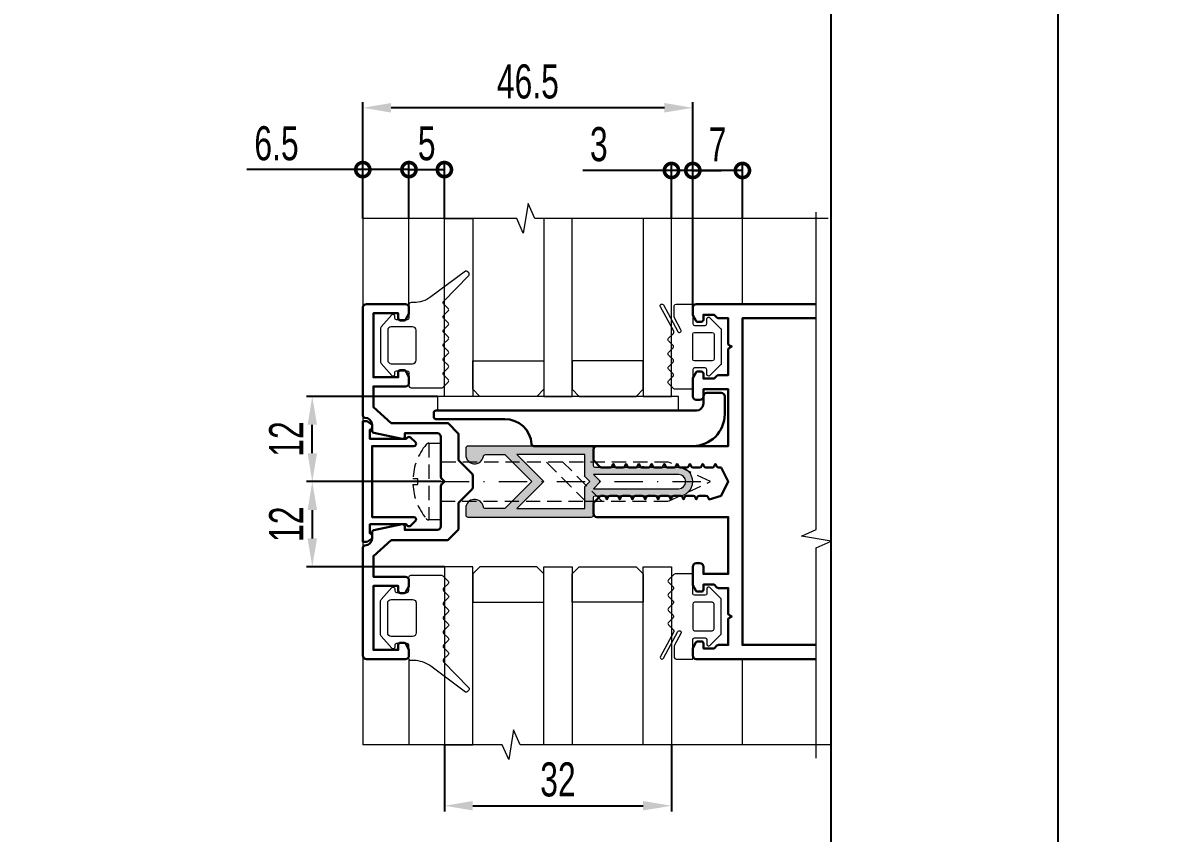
# Model space of a CAD drawing. Extents: x -37 to 8820, y -336 to 478.
# Drawn here: x 7468.8 to 7569.9, y 141.6 to 212.9 of the extents above; entities that cross this region are included whole.
import ezdxf

# ---------------------------------------------------------------- set-up
doc = ezdxf.new("R2010")
doc.units = 0
doc.header["$LTSCALE"] = 5
doc.linetypes.add('DASHDOT', pattern=[1, 0.5, -0.25, 0, -0.25])
doc.linetypes.add('HIDDEN', pattern=[0.375, 0.25, -0.125])
doc.layers.get('0').update_dxf_attribs({"linetype": 'CONTINUOUS', "lineweight": 30})
doc.layers.get('DEFPOINTS').update_dxf_attribs({"linetype": 'CONTINUOUS'})
for name, color, linetype, lineweight in [('1', 6, 'DASHDOT', 13), ('2', 3, 'HIDDEN', 13), ('3', 1, 'CONTINUOUS', 20), ('Dimentions', 5, 'CONTINUOUS', 15), ('Glass', 5, 'CONTINUOUS', 20), ('Зигзаг', 1, 'CONTINUOUS', 15), ('Конструкции', 252, 'CONTINUOUS', 20), ('Подкладки', 1, 'CONTINUOUS', 20), ('Уплотнители', 1, 'CONTINUOUS', 20), ('Штриховка', 1, 'CONTINUOUS', 5)]:
    doc.layers.add(name, color=color, linetype=linetype, lineweight=lineweight)
doc.layers.add('Скрытые', color=14, linetype='CONTINUOUS', plot=False)
doc.styles.add('3', font='RUSS.SHX', dxfattribs={"width": 0.7, "height": 3})
doc.styles.add('4', font='RUSS.shx', dxfattribs={"width": 0.7, "height": 3.5})
doc.dimstyles.new('MX1_6', dxfattribs={"dimtxt": 3, "dimasz": 2.5, "dimexe": 0.5, "dimexo": 0, "dimgap": 0.8, "dimtad": 1, "dimlfac": 1.6, "dimdsep": 46, "dimtxsty": '3', "dimcen": 0, "dimclrd": 256, "dimclre": 256, "dimclrt": 256, "dimaunit": 1, "dimadec": 0, "dimazin": 0, "dimtfac": 1, "dimtmove": 0, "dimatfit": 1, "dimfxl": 1, "dimtvp": 1, "dimtolj": 1, "dimtzin": 0, "dimarcsym": 0})

# ---------------------------------------------------------------- blocks, each defined once
blk = doc.blocks.new('_DotSmall')
at = {"color": 0, "linetype": 'ByBlock', "const_width": 0.5}
blk.add_lwpolyline([(-0.0625, 0, 1), (0.0625, 0, 1)], format="xyb", close=True, dxfattribs=at)
blk = doc.blocks.new('*D250')
at = {"layer": 'DEFPOINTS', "color": 0, "linetype": 'Continuous', "transparency": 16777216}
for p in [(7527.82, 199.89), (7525.94, 195.67), (7527.82, 187.82)]:
    blk.add_point(p, dxfattribs=at)
at = {"layer": 'Dimentions', "linetype": 'Continuous', "lineweight": -2, "transparency": 16777216}
for p, q in [((7525.94, 195.67), (7525.94, 200.39)), ((7527.82, 187.82), (7527.82, 200.39)), ((7525.94, 199.89), (7518.14, 199.89)), ((7527.82, 199.89), (7525.94, 199.89)), ((7527.82, 199.89), (7530.32, 199.89))]:
    blk.add_line(p, q, dxfattribs=at)
at = {"layer": 'Dimentions', "linetype": 'Continuous', "lineweight": -2, "transparency": 16777216, "xscale": 2.5, "yscale": 2.5, "zscale": 2.5}
blk.add_blockref('_DotSmall', (7525.94, 199.89), dxfattribs=at)
at = {"layer": 'Dimentions', "linetype": 'Continuous', "lineweight": -2, "transparency": 16777216, "xscale": 2.5, "yscale": 2.5, "zscale": 2.5, "rotation": 180}
blk.add_blockref('_DotSmall', (7527.82, 199.89), dxfattribs=at)
at = {"layer": 'Dimentions', "linetype": 'Continuous', "transparency": 16777216, "insert": (7519.54, 202.19), "char_height": 3, "attachment_point": 5, "style": '3'}
blk.add_mtext('\\A1;3', dxfattribs=at)
blk = doc.blocks.new('*D251')
at = {"layer": 'DEFPOINTS', "color": 0, "linetype": 'Continuous', "transparency": 16777216}
for p in [(7498.75, 205.41), (7498.75, 195.67), (7527.82, 195.67)]:
    blk.add_point(p, dxfattribs=at)
at = {"layer": 'Dimentions', "linetype": 'Continuous', "lineweight": -2, "transparency": 16777216}
for p, q in [((7498.75, 195.67), (7498.75, 205.91)), ((7525.32, 205.41), (7501.25, 205.41)), ((7527.82, 195.67), (7527.82, 205.91))]:
    blk.add_line(p, q, dxfattribs=at)
at = {"layer": 'Dimentions', "linetype": 'Continuous', "transparency": 16777216}
for points in [[(7501.25, 205.83), (7501.25, 204.99), (7498.75, 205.41)], [(7525.32, 205.83), (7525.32, 204.99), (7527.82, 205.41)]]:
    blk.add_solid(points, dxfattribs=at)
at = {"layer": 'Dimentions', "linetype": 'Continuous', "transparency": 16777216, "insert": (7513.29, 207.71), "char_height": 3, "attachment_point": 5, "style": '3'}
blk.add_mtext('\\A1;46.5', dxfattribs=at)
blk = doc.blocks.new('*D252')
at = {"layer": 'DEFPOINTS', "color": 0, "linetype": 'Continuous', "transparency": 16777216}
for p in [(7505.94, 149.36), (7525.94, 149.36), (7525.94, 143.98)]:
    blk.add_point(p, dxfattribs=at)
at = {"layer": 'Dimentions', "linetype": 'Continuous', "lineweight": -2, "transparency": 16777216}
for p, q in [((7505.94, 149.36), (7505.94, 143.48)), ((7525.94, 149.36), (7525.94, 143.48)), ((7508.44, 143.98), (7523.44, 143.98))]:
    blk.add_line(p, q, dxfattribs=at)
at = {"layer": 'Dimentions', "linetype": 'Continuous', "transparency": 16777216}
for points in [[(7508.44, 144.4), (7508.44, 143.57), (7505.94, 143.98)], [(7523.44, 144.4), (7523.44, 143.57), (7525.94, 143.98)]]:
    blk.add_solid(points, dxfattribs=at)
at = {"layer": 'Dimentions', "linetype": 'Continuous', "transparency": 16777216, "insert": (7515.94, 146.28), "char_height": 3, "attachment_point": 5, "style": '3'}
blk.add_mtext('\\A1;32', dxfattribs=at)
blk = doc.blocks.new('*D253')
at = {"layer": 'DEFPOINTS', "color": 0, "linetype": 'Continuous', "transparency": 16777216}
for p in [(7505.94, 199.97), (7502.82, 195.67), (7505.94, 195.67)]:
    blk.add_point(p, dxfattribs=at)
at = {"layer": 'Dimentions', "linetype": 'Continuous', "lineweight": -2, "transparency": 16777216}
for p, q in [((7502.82, 195.67), (7502.82, 200.47)), ((7505.94, 195.67), (7505.94, 200.47)), ((7502.82, 199.97), (7505.94, 199.97))]:
    blk.add_line(p, q, dxfattribs=at)
at = {"layer": 'Dimentions', "linetype": 'Continuous', "lineweight": -2, "transparency": 16777216, "xscale": 2.5, "yscale": 2.5, "zscale": 2.5, "rotation": 180}
blk.add_blockref('_DotSmall', (7502.82, 199.97), dxfattribs=at)
at = {"layer": 'Dimentions', "linetype": 'Continuous', "lineweight": -2, "transparency": 16777216, "xscale": 2.5, "yscale": 2.5, "zscale": 2.5}
blk.add_blockref('_DotSmall', (7505.94, 199.97), dxfattribs=at)
at = {"layer": 'Dimentions', "linetype": 'Continuous', "transparency": 16777216, "insert": (7504.38, 202.27), "char_height": 3, "attachment_point": 5, "style": '3'}
blk.add_mtext('\\A1;5', dxfattribs=at)
blk = doc.blocks.new('*D254')
at = {"layer": 'DEFPOINTS', "color": 0, "linetype": 'Continuous', "transparency": 16777216}
for p in [(7527.82, 199.89), (7527.82, 195.67), (7532.19, 195.67)]:
    blk.add_point(p, dxfattribs=at)
at = {"layer": 'Dimentions', "linetype": 'Continuous', "lineweight": -2, "transparency": 16777216}
for p, q in [((7527.82, 195.67), (7527.82, 200.39)), ((7532.19, 195.67), (7532.19, 200.39)), ((7532.19, 199.89), (7527.82, 199.89))]:
    blk.add_line(p, q, dxfattribs=at)
at = {"layer": 'Dimentions', "linetype": 'Continuous', "lineweight": -2, "transparency": 16777216, "xscale": 2.5, "yscale": 2.5, "zscale": 2.5, "rotation": 180}
blk.add_blockref('_DotSmall', (7527.82, 199.89), dxfattribs=at)
at = {"layer": 'Dimentions', "linetype": 'Continuous', "lineweight": -2, "transparency": 16777216, "xscale": 2.5, "yscale": 2.5, "zscale": 2.5}
blk.add_blockref('_DotSmall', (7532.19, 199.89), dxfattribs=at)
at = {"layer": 'Dimentions', "linetype": 'Continuous', "transparency": 16777216, "insert": (7530, 202.19), "char_height": 3, "attachment_point": 5, "style": '3'}
blk.add_mtext('\\A1;7', dxfattribs=at)
blk = doc.blocks.new('KP45571')
at = {"lineweight": -2, "flags": 128}
blk.add_lwpolyline([(6.21, -5.01, -0.414214), (6.21, -5.44), (5.54, -6.11, -0.668179), (5, -5.88), (5, 0), (-5, 0), (-5, -5.88, -0.668179), (-5.54, -6.11), (-6.21, -5.44, -0.414214), (-6.21, -5.01), (-6, -4.8), (-6, 0.3), (-7.3, 0.3), (-7.3, 0.3, -0.414214), (-7.6, 0), (-8, 0), (-8.5, 0.7), (-8.5, 1.3), (8.5, 1.3), (8.5, 0.7), (8, 0), (7.6, 0, -0.414214), (7.3, 0.3), (6, 0.3), (6, -4.8)], format="xyb", close=True, dxfattribs=at)
at = {"layer": '3', "style": '4', "width": 0.7, "flags": 3}
blk.add_attdef('КП45571', (0, 1.3), '', height=3.5, dxfattribs=at)
blk = doc.blocks.new('*D256')
at = {"layer": 'DEFPOINTS', "color": 0, "linetype": 'Continuous', "transparency": 16777216}
for p in [(7498.75, 199.97), (7498.75, 196.1), (7502.82, 196.21)]:
    blk.add_point(p, dxfattribs=at)
at = {"layer": 'Dimentions', "linetype": 'Continuous', "lineweight": -2, "transparency": 16777216}
for p, q in [((7498.75, 196.1), (7498.75, 200.47)), ((7502.82, 196.21), (7502.82, 200.47)), ((7498.75, 199.97), (7488.55, 199.97)), ((7502.82, 199.97), (7498.75, 199.97)), ((7502.82, 199.97), (7505.32, 199.97))]:
    blk.add_line(p, q, dxfattribs=at)
at = {"layer": 'Dimentions', "linetype": 'Continuous', "lineweight": -2, "transparency": 16777216, "xscale": 2.5, "yscale": 2.5, "zscale": 2.5}
blk.add_blockref('_DotSmall', (7498.75, 199.97), dxfattribs=at)
at = {"layer": 'Dimentions', "linetype": 'Continuous', "lineweight": -2, "transparency": 16777216, "xscale": 2.5, "yscale": 2.5, "zscale": 2.5, "rotation": 180}
blk.add_blockref('_DotSmall', (7502.82, 199.97), dxfattribs=at)
at = {"layer": 'Dimentions', "linetype": 'Continuous', "transparency": 16777216, "insert": (7491.15, 202.27), "char_height": 3, "attachment_point": 5, "style": '3'}
blk.add_mtext('\\A1;6.5', dxfattribs=at)
blk = doc.blocks.new('*D257')
at = {"layer": 'DEFPOINTS', "color": 0, "transparency": 16777216}
for p in [(7494.3, 180.01), (7505.32, 180.01), (7505.63, 172.51)]:
    blk.add_point(p, dxfattribs=at)
at = {"layer": 'Dimentions', "lineweight": -2, "transparency": 16777216}
for p, q in [((7505.32, 180.01), (7493.8, 180.01)), ((7494.3, 175.01), (7494.3, 177.51)), ((7505.63, 172.51), (7493.8, 172.51))]:
    blk.add_line(p, q, dxfattribs=at)
at = {"layer": 'Dimentions', "transparency": 16777216}
for points in [[(7493.89, 177.51), (7494.72, 177.51), (7494.3, 180.01)], [(7493.89, 175.01), (7494.72, 175.01), (7494.3, 172.51)]]:
    blk.add_solid(points, dxfattribs=at)
at = {"layer": 'Dimentions', "transparency": 16777216, "insert": (7492, 176.26), "char_height": 3, "attachment_point": 5, "rotation": 90, "style": '3'}
blk.add_mtext('\\A1;12', dxfattribs=at)
blk = doc.blocks.new('*D258')
at = {"layer": 'DEFPOINTS', "color": 0, "transparency": 16777216}
for p in [(7505.63, 172.51), (7494.3, 165.01), (7505.94, 165.01)]:
    blk.add_point(p, dxfattribs=at)
at = {"layer": 'Dimentions', "lineweight": -2, "transparency": 16777216}
for p, q in [((7505.63, 172.51), (7493.8, 172.51)), ((7494.3, 170.01), (7494.3, 167.51)), ((7505.94, 165.01), (7493.8, 165.01))]:
    blk.add_line(p, q, dxfattribs=at)
at = {"layer": 'Dimentions', "transparency": 16777216}
for points in [[(7493.89, 170.01), (7494.72, 170.01), (7494.3, 172.51)], [(7493.89, 167.51), (7494.72, 167.51), (7494.3, 165.01)]]:
    blk.add_solid(points, dxfattribs=at)
at = {"layer": 'Dimentions', "transparency": 16777216, "insert": (7492, 168.76), "char_height": 3, "attachment_point": 5, "rotation": 90, "style": '3'}
blk.add_mtext('\\A1;12', dxfattribs=at)

msp = doc.modelspace()

# ---------------------------------------------------------------- hatches: boundary and pattern name
at = {"layer": 'Штриховка'}
h = msp.add_hatch(color=256, dxfattribs=at)
h.dxf.hatch_style = 1
edge = h.paths.add_edge_path(flags=16)
edge.add_line((7519.692, 172.5119), (7519.067, 171.8869))
edge.add_line((7519.067, 171.8869), (7526.567, 171.8869))
edge.add_arc((7526.567, 172.5119), 0.625, 270, 450)
edge.add_line((7526.567, 173.1369), (7519.067, 173.1369))
edge.add_line((7519.067, 173.1369), (7519.692, 172.5119))
h.paths.add_polyline_path([(7518.317, 172.0726), (7518.7563, 172.5119), (7518.317, 172.9512), (7518.317, 174.8869), (7512.3151, 174.8869), (7514.6901, 172.5119), (7512.3151, 170.1369), (7518.317, 170.1369)], flags=16)
edge = h.paths.add_edge_path()
edge.add_line((7519.067, 169.5744), (7519.067, 171.1056))
edge.add_arc((7519.2232, 171.1056), 0.1562, 90, 180, ccw=False)
edge.add_line((7519.2232, 171.2619), (7523.317, 171.2619))
edge.add_arc((7523.442, 171.3556), 0.1562, 216.869898, 323.130102)
edge.add_line((7523.567, 171.2619), (7526.567, 171.2619))
edge.add_arc((7526.567, 172.5119), 1.25, 270, 450)
edge.add_line((7526.567, 173.7619), (7523.567, 173.7619))
edge.add_arc((7523.442, 173.6681), 0.1562, 36.869898, 143.130102)
edge.add_line((7523.317, 173.7619), (7519.2232, 173.7619))
edge.add_arc((7519.2232, 173.9181), 0.1562, 180, 270, ccw=False)
edge.add_line((7519.067, 173.9181), (7519.067, 175.4494))
edge.add_arc((7518.8795, 175.4494), 0.1875, 0, 90)
edge.add_line((7518.8795, 175.6369), (7508.0045, 175.6369))
edge.add_arc((7508.0045, 175.4494), 0.1875, 90, 180)
edge.add_line((7507.817, 175.4494), (7507.817, 174.8556))
edge.add_arc((7508.5982, 174.8556), 0.7812, 180, 350.718201)
edge.add_arc((7509.5543, 174.6994), 0.1875, 90, 170.718201, ccw=False)
edge.add_line((7509.5543, 174.8869), (7511.2545, 174.8869))
edge.add_line((7511.2545, 174.8869), (7513.6295, 172.5119))
edge.add_line((7513.6295, 172.5119), (7511.2545, 170.1369))
edge.add_line((7511.2545, 170.1369), (7509.5543, 170.1369))
edge.add_arc((7509.5543, 170.3244), 0.1875, 189.281799, 270, ccw=False)
edge.add_arc((7508.5982, 170.1681), 0.7812, 9.281799, 180)
edge.add_line((7507.817, 170.1681), (7507.817, 169.5744))
edge.add_arc((7508.0045, 169.5744), 0.1875, 180, 270)
edge.add_line((7508.0045, 169.3869), (7518.8795, 169.3869))
edge.add_arc((7518.8795, 169.5744), 0.1875, 270, 360)

# ---------------------------------------------------------------- linework, layer by layer
for points in [[(7501.8795, 162.8869, 0.41421356), (7502.067, 162.6994), (7502.3886, 162.6994, 0.28407904), (7502.5563, 162.803), (7502.7972, 163.2848, 0.11643382), (7502.817, 163.3687), (7502.817, 163.8244, 0.41421356), (7502.5045, 164.1369), (7499.692, 164.1369), (7499.692, 165.9494), (7501.2545, 167.3556), (7506.1768, 167.3556, 0.19891237), (7506.3094, 167.4106), (7507.1371, 168.2382, 0.19891237), (7507.192, 168.3708), (7507.192, 170.6369), (7508.3871, 171.832, 0.19891237), (7508.442, 171.9646), (7508.442, 173.0592, 0.19891237), (7508.3871, 173.1918), (7507.192, 174.3869), (7507.192, 176.653, 0.19891237), (7507.1371, 176.7856), (7506.3094, 177.6132, 0.19891237), (7506.1768, 177.6681), (7501.2545, 177.6681), (7499.692, 179.0744), (7499.692, 180.8869), (7502.5045, 180.8869, 0.41421356), (7502.817, 181.1994), (7502.817, 181.6551, 0.11643382), (7502.7972, 181.739), (7502.5563, 182.2207, 0.28407904), (7502.3886, 182.3244), (7502.067, 182.3244, 0.41421356), (7501.8795, 182.1369), (7501.8795, 181.6994), (7499.692, 181.6994), (7499.692, 187.3244), (7501.8795, 187.3244), (7501.8795, 186.8869, 0.41421356), (7502.067, 186.6994), (7502.3886, 186.6994, 0.28407904), (7502.5563, 186.803), (7502.7972, 187.2848, 0.11643382), (7502.817, 187.3687), (7502.817, 187.8244, 0.41421356), (7502.5045, 188.1369), (7499.067, 188.1369, 0.41421356), (7498.7545, 187.8244), (7498.7545, 178.3244, 0.41421356), (7498.942, 178.1369, -0.41421356), (7499.567, 177.5119), (7499.567, 176.9808, 0.35411857), (7499.7155, 176.7974), (7502.2155, 176.266, 0.47697553), (7502.442, 176.4494), (7502.442, 176.7619), (7505.317, 176.7619, -0.41421356), (7505.6295, 176.4494), (7505.6295, 172.9021, 0.19891237), (7505.6844, 172.7695), (7505.942, 172.5119), (7505.6844, 172.2543, 0.19891237), (7505.6295, 172.1217), (7505.6295, 168.5744, -0.41421356), (7505.317, 168.2619), (7502.442, 168.2619), (7502.442, 168.5744, 0.47697553), (7502.2155, 168.7578), (7499.7155, 168.2264, 0.35411857), (7499.567, 168.043), (7499.567, 167.5119, -0.41421356), (7498.942, 166.8869, 0.41421356), (7498.7545, 166.6994), (7498.7545, 157.1994, 0.41421356), (7499.067, 156.8869), (7502.5045, 156.8869, 0.41421356), (7502.817, 157.1994), (7502.817, 157.6551, 0.11643382), (7502.7972, 157.739), (7502.5563, 158.2207, 0.28407904), (7502.3886, 158.3244), (7502.067, 158.3244, 0.41421356), (7501.8795, 158.1369), (7501.8795, 157.6994), (7499.692, 157.6994), (7499.692, 163.3244), (7501.8795, 163.3244)], [(7511.2545, 178.0119), (7505.192, 178.0119, -0.41421356), (7505.0045, 178.1994), (7505.0045, 178.5744, -0.41421356), (7505.192, 178.7619), (7528.1295, 178.7619, 0.41421356), (7528.7545, 179.3869), (7528.7545, 180.0119, -0.41421356), (7529.067, 180.3244), (7530.317, 180.3244, -0.41421356), (7530.6295, 180.0119), (7530.6295, 178.4494, -0.41421356), (7527.817, 175.6369), (7513.8101, 175.6369, -0.39292227), (7513.6231, 175.8107, 0.39292227)]]:
    msp.add_lwpolyline(points, format="xyb", close=True)
msp.add_lwpolyline([(7538.6821, 156.8869), (7528.1295, 156.8869, -0.41421356), (7527.817, 157.1994), (7527.817, 157.7801, -0.11643382), (7527.8368, 157.864), (7528.0777, 158.3457, -0.28407904), (7528.2454, 158.4494), (7528.567, 158.4494, -0.41421356), (7528.7545, 158.2619), (7528.7545, 157.8244), (7529.692, 157.8244), (7529.9496, 158.082, -0.19891237), (7530.0821, 158.1369), (7530.942, 158.1369), (7530.942, 160.3648, -0.28407904), (7531.0456, 160.5325), (7531.2545, 160.6369), (7531.0456, 160.7413, -0.28407904), (7530.942, 160.909), (7530.942, 163.1369), (7530.0821, 163.1369, -0.19891237), (7529.9496, 163.1918), (7529.692, 163.4494), (7528.7545, 163.4494), (7528.7545, 163.0119, -0.41421356), (7528.567, 162.8244), (7528.2454, 162.8244, -0.28407904), (7528.0777, 162.928), (7527.8368, 163.4098, -0.11643382), (7527.817, 163.4937), (7527.817, 165.0119, -0.41421356), (7528.1295, 165.3244), (7528.442, 165.3244, -0.41421356), (7528.7545, 165.0119), (7528.7545, 164.3869), (7530.942, 164.3869), (7530.942, 169.3869), (7519.3795, 169.3869, -0.41421356), (7519.067, 169.6994), (7519.067, 170.5592, -0.19891237), (7519.1219, 170.6918), (7519.6371, 171.207, -0.19891237), (7519.7696, 171.2619), (7519.9823, 171.2619, -0.28407904), (7520.15, 171.1582), (7520.2545, 170.9494), (7520.3589, 171.1582, -0.28407904), (7520.5266, 171.2619), (7521.1073, 171.2619, -0.28407904), (7521.275, 171.1582), (7521.3795, 170.9494), (7521.4839, 171.1582, -0.28407904), (7521.6516, 171.2619), (7522.2323, 171.2619, -0.28407904), (7522.4, 171.1582), (7522.5045, 170.9494), (7522.6089, 171.1582, -0.28407904), (7522.7766, 171.2619), (7523.3573, 171.2619, -0.28407904), (7523.525, 171.1582), (7523.6295, 170.9494), (7523.7339, 171.1582, -0.28407904), (7523.9016, 171.2619), (7524.4823, 171.2619, -0.28407904), (7524.65, 171.1582), (7524.7545, 170.9494), (7524.8589, 171.1582, -0.28407904), (7525.0266, 171.2619), (7525.6073, 171.2619, -0.28407904), (7525.775, 171.1582), (7525.8795, 170.9494), (7525.9839, 171.1582, -0.28407904), (7526.1516, 171.2619), (7526.7323, 171.2619, -0.28407904), (7526.9, 171.1582), (7527.0045, 170.9494), (7527.1089, 171.1582, -0.28407904), (7527.2766, 171.2619), (7527.8573, 171.2619, -0.28407904), (7528.025, 171.1582), (7528.1295, 170.9494), (7528.2339, 171.1582, -0.28407904), (7528.4016, 171.2619), (7528.9823, 171.2619, -0.28407904), (7529.15, 171.1582), (7529.2545, 170.9494), (7530.317, 171.2619), (7530.942, 172.5119), (7530.317, 173.7619), (7530.0891, 173.7619, -0.28407904), (7529.9214, 173.8655), (7529.817, 174.0744), (7529.7125, 173.8655, -0.28407904), (7529.5448, 173.7619), (7528.9641, 173.7619, -0.28407904), (7528.7964, 173.8655), (7528.692, 174.0744), (7528.5875, 173.8655, -0.28407904), (7528.4198, 173.7619), (7527.8391, 173.7619, -0.28407904), (7527.6714, 173.8655), (7527.567, 174.0744), (7527.4625, 173.8655, -0.28407904), (7527.2948, 173.7619), (7526.7141, 173.7619, -0.28407904), (7526.5464, 173.8655), (7526.442, 174.0744), (7526.3375, 173.8655, -0.28407904), (7526.1698, 173.7619), (7525.5891, 173.7619, -0.28407904), (7525.4214, 173.8655), (7525.317, 174.0744), (7525.2125, 173.8655, -0.28407904), (7525.0448, 173.7619), (7524.4641, 173.7619, -0.28407904), (7524.2964, 173.8655), (7524.192, 174.0744), (7524.0875, 173.8655, -0.28407904), (7523.9198, 173.7619), (7523.3391, 173.7619, -0.28407904), (7523.1714, 173.8655), (7523.067, 174.0744), (7522.9625, 173.8655, -0.28407904), (7522.7948, 173.7619), (7522.2141, 173.7619, -0.28407904), (7522.0464, 173.8655), (7521.942, 174.0744), (7521.8375, 173.8655, -0.28407904), (7521.6698, 173.7619), (7521.0891, 173.7619, -0.28407904), (7520.9214, 173.8655), (7520.817, 174.0744), (7520.7125, 173.8655, -0.28407904), (7520.5448, 173.7619), (7519.7696, 173.7619, -0.19891237), (7519.6371, 173.8168), (7519.1219, 174.332, -0.19891237), (7519.067, 174.4646), (7519.067, 175.3244, -0.41421356), (7519.3795, 175.6369), (7530.942, 175.6369), (7530.942, 180.6369), (7528.7545, 180.6369), (7528.7545, 180.0119, -0.41421356), (7528.442, 179.6994), (7528.1295, 179.6994, -0.41421356), (7527.817, 180.0119), (7527.817, 181.5301, -0.11643382), (7527.8368, 181.614), (7528.0777, 182.0957, -0.28407904), (7528.2454, 182.1994), (7528.567, 182.1994, -0.41421356), (7528.7545, 182.0119), (7528.7545, 181.5744), (7529.692, 181.5744), (7529.9496, 181.832, -0.19891237), (7530.0821, 181.8869), (7530.942, 181.8869), (7530.942, 184.1148, -0.28407904), (7531.0456, 184.2825), (7531.2545, 184.3869), (7531.0456, 184.4913, -0.28407904), (7530.942, 184.659), (7530.942, 186.8869), (7530.0821, 186.8869, -0.19891237), (7529.9496, 186.9418), (7529.692, 187.1994), (7528.7545, 187.1994), (7528.7545, 186.7619, -0.41421356), (7528.567, 186.5744), (7528.2454, 186.5744, -0.28407904), (7528.0777, 186.678), (7527.8368, 187.1598, -0.11643382), (7527.817, 187.2437), (7527.817, 187.8244, -0.41421356), (7528.1295, 188.1369), (7538.6821, 188.1369)], format="xyb")
msp.add_lwpolyline([(7538.6821, 158.1369), (7532.192, 158.1369), (7532.192, 186.8869), (7538.6821, 186.8869)])
at = {"layer": '1'}
msp.add_line((7505.6295, 172.5119), (7529.3795, 172.5119), dxfattribs=at)
at = {"layer": '2'}
msp.add_line((7504.5734, 175.8869), (7504.5734, 169.1369), dxfattribs=at)
msp.add_lwpolyline([(7503.1666, 172.7575, -0.16184886), (7504.3324, 175.7733, -0.22388754), (7504.5734, 175.8869), (7505.6295, 175.8869), (7505.6295, 169.1369), (7504.5734, 169.1369, -0.22388754), (7504.3324, 169.2505, -0.16184886), (7503.1666, 172.2663), (7503.6043, 172.2663), (7503.6043, 172.7575)], format="xyb", close=True, dxfattribs=at)
for points in [[(7505.6295, 170.7931), (7525.6936, 170.7931), (7529.3795, 172.5119), (7525.6936, 174.2306), (7505.6295, 174.2306)], [(7514.9327, 174.2306), (7518.3702, 170.7931), (7519.8025, 170.7931), (7516.365, 174.2306)]]:
    msp.add_lwpolyline(points, close=True, dxfattribs=at)
at = {"layer": '3'}
for points in [[(7501.567, 182.1056, -0.41421356), (7501.7232, 182.2619), (7502.6607, 182.2619, -0.41421356), (7502.817, 182.1056), (7502.817, 180.9181, 0.41421356), (7502.9732, 180.7619), (7505.7049, 180.7619, 0.19891237), (7505.7933, 180.7985), (7506.2712, 181.2764, 0.41421356), (7506.2712, 181.4974), (7505.8672, 181.9014, -0.41421356), (7505.8672, 182.1224), (7506.2712, 182.5264, 0.41421356), (7506.2712, 182.7474), (7505.8672, 183.1514, -0.41421356), (7505.8672, 183.3724), (7506.2712, 183.7764, 0.41421356), (7506.2712, 183.9974), (7505.8672, 184.4014, -0.41421356), (7505.8672, 184.6224), (7506.2712, 185.0264, 0.41421356), (7506.2712, 185.2474), (7505.8672, 185.6514, -0.41421356), (7505.8672, 185.8724), (7506.2712, 186.2764, 0.41421356), (7506.2712, 186.4974), (7505.8672, 186.9014, -0.41421356), (7505.8672, 187.1224), (7506.2712, 187.5264, 0.41421356), (7506.2712, 187.7474), (7505.8672, 188.1514, -0.41421356), (7505.8672, 188.3724), (7508.0815, 190.6514, 0.41421356), (7508.0815, 190.8724), (7507.9502, 191.0037, 0.29253821), (7507.7857, 191.0398), (7504.7325, 188.759, -0.16178775), (7503.2363, 188.2619), (7503.0045, 188.2619, 0.41421356), (7502.817, 188.0744), (7502.817, 186.9181, -0.41421356), (7502.6607, 186.7619), (7501.7232, 186.7619, -0.41421356), (7501.567, 186.9181), (7501.567, 187.0744, 0.66858666), (7501.3001, 187.1848), (7500.3626, 186.1201, 0.19861919), (7500.317, 186.0098), (7500.317, 183.014, 0.19861919), (7500.3626, 182.9037), (7501.3001, 181.839, 0.66858666), (7501.567, 181.9494)], [(7500.942, 185.8244), (7500.942, 183.1994, 0.41421356), (7501.2545, 182.8869), (7503.1295, 182.8869, 0.41421356), (7503.442, 183.1994), (7503.442, 185.8244, 0.41421356), (7503.1295, 186.1369), (7501.2545, 186.1369, 0.41421356)], [(7519.067, 169.5744), (7519.067, 171.1056, -0.41421356), (7519.2232, 171.2619), (7523.317, 171.2619, 0.5), (7523.567, 171.2619), (7526.567, 171.2619, 1), (7526.567, 173.7619), (7523.567, 173.7619, 0.5), (7523.317, 173.7619), (7519.2232, 173.7619, -0.41421356), (7519.067, 173.9181), (7519.067, 175.4494, 0.41421356), (7518.8795, 175.6369), (7508.0045, 175.6369, 0.41421356), (7507.817, 175.4494), (7507.817, 174.8556, 0.92211283), (7509.3692, 174.7296, -0.36752318), (7509.5543, 174.8869), (7511.2545, 174.8869), (7513.6295, 172.5119), (7511.2545, 170.1369), (7509.5543, 170.1369, -0.36752318), (7509.3692, 170.2942, 0.92211283), (7507.817, 170.1681), (7507.817, 169.5744, 0.41421356), (7508.0045, 169.3869), (7518.8795, 169.3869, 0.41421356)], [(7519.692, 172.5119), (7519.067, 171.8869), (7526.567, 171.8869, 1), (7526.567, 173.1369), (7519.067, 173.1369), (7519.692, 172.5119)], [(7501.567, 162.9181, 0.41421356), (7501.7232, 162.7619), (7502.6607, 162.7619, 0.41421356), (7502.817, 162.9181), (7502.817, 164.1056, -0.41421356), (7502.9732, 164.2619), (7505.7049, 164.2619, -0.19891237), (7505.7933, 164.2253), (7506.2712, 163.7474, -0.41421356), (7506.2712, 163.5264), (7505.8672, 163.1224, 0.41421356), (7505.8672, 162.9014), (7506.2712, 162.4974, -0.41421356), (7506.2712, 162.2764), (7505.8672, 161.8724, 0.41421356), (7505.8672, 161.6514), (7506.2712, 161.2474, -0.41421356), (7506.2712, 161.0264), (7505.8672, 160.6224, 0.41421356), (7505.8672, 160.4014), (7506.2712, 159.9974, -0.41421356), (7506.2712, 159.7764), (7505.8672, 159.3724, 0.41421356), (7505.8672, 159.1514), (7506.2712, 158.7474, -0.41421356), (7506.2712, 158.5264), (7505.8672, 158.1224, 0.41421356), (7505.8672, 157.9014), (7506.2712, 157.4974, -0.41421356), (7506.2712, 157.2764), (7505.8672, 156.8724, 0.41421356), (7505.8672, 156.6514), (7508.0815, 154.3724, -0.41421356), (7508.0815, 154.1514), (7507.9502, 154.0201, -0.29253821), (7507.7857, 153.984), (7504.7325, 156.2648, 0.16178775), (7503.2363, 156.7619), (7503.0045, 156.7619, -0.41421356), (7502.817, 156.9494), (7502.817, 158.1056, 0.41421356), (7502.6607, 158.2619), (7501.7232, 158.2619, 0.41421356), (7501.567, 158.1056), (7501.567, 157.9494, -0.66858666), (7501.3001, 157.839), (7500.3626, 158.9037, -0.19861919), (7500.317, 159.014), (7500.317, 162.0098, -0.19861919), (7500.3626, 162.1201), (7501.3001, 163.1848, -0.66858666), (7501.567, 163.0744)], [(7500.942, 159.1994), (7500.942, 161.8244, -0.41421356), (7501.2545, 162.1369), (7503.1295, 162.1369, -0.41421356), (7503.442, 161.8244), (7503.442, 159.1994, -0.41421356), (7503.1295, 158.8869), (7501.2545, 158.8869, -0.41421356)]]:
    msp.add_lwpolyline(points, format="xyb", close=True, dxfattribs=at)
msp.add_lwpolyline([(7518.317, 172.0726), (7518.7563, 172.5119), (7518.317, 172.9512), (7518.317, 174.8869), (7512.3151, 174.8869), (7514.6901, 172.5119), (7512.3151, 170.1369), (7518.317, 170.1369)], close=True, dxfattribs=at)
at = {"layer": 'Glass'}
for points in [[(7508.442, 195.6671), (7508.442, 180.0119), (7505.942, 180.0119), (7505.942, 195.6671)], [(7514.692, 195.6671), (7514.692, 180.0119), (7517.192, 180.0119), (7517.192, 195.6671)], [(7523.442, 195.6671), (7523.442, 180.0119), (7525.942, 180.0119), (7525.942, 195.6671)], [(7514.067, 180.0119), (7509.067, 180.0119), (7508.442, 180.6369), (7508.442, 183.1369), (7514.692, 183.1369), (7514.692, 180.6369)], [(7517.817, 180.0119), (7522.817, 180.0119), (7523.442, 180.6369), (7523.442, 183.1369), (7517.192, 183.1369), (7517.192, 180.6369)], [(7508.442, 149.3567), (7508.442, 165.0119), (7505.942, 165.0119), (7505.942, 149.3567)], [(7514.067, 165.0119), (7509.067, 165.0119), (7508.442, 164.3869), (7508.442, 161.8869), (7514.692, 161.8869), (7514.692, 164.3869)], [(7514.692, 149.3567), (7514.692, 165.0119), (7517.192, 165.0119), (7517.192, 149.3567)], [(7517.817, 165.0119), (7522.817, 165.0119), (7523.442, 164.3869), (7523.442, 161.8869), (7517.192, 161.8869), (7517.192, 164.3869)], [(7523.442, 149.3567), (7523.442, 165.0119), (7525.942, 165.0119), (7525.942, 149.3567)]]:
    msp.add_lwpolyline(points, close=True, dxfattribs=at)
at = {"layer": 'Зигзаг'}
for points in [[(7539.7426, 195.6671), (7513.9048, 195.6671), (7513.324, 196.985), (7512.8884, 194.3723), (7512.3059, 195.6671), (7498.7545, 195.6671)], [(7538.6821, 148.1601), (7538.6821, 166.6851), (7540, 167.2659), (7537.3873, 167.7016), (7538.6821, 168.2841), (7538.6821, 196.2107)], [(7539.9628, 149.3567), (7512.6195, 149.3567), (7512.0386, 150.6746), (7511.603, 148.0619), (7511.0205, 149.3567), (7498.7545, 149.3567)]]:
    msp.add_lwpolyline(points, dxfattribs=at)
at = {"layer": 'Конструкции'}
for p, q in [((7498.7545, 195.6671), (7498.7545, 149.3567)), ((7502.817, 188.1369), (7502.817, 195.6671)), ((7532.192, 188.1369), (7532.192, 195.6671)), ((7502.817, 156.8869), (7502.817, 149.3567)), ((7532.192, 149.3567), (7532.192, 156.8869))]:
    msp.add_line(p, q, dxfattribs=at)
at = {"layer": 'Подкладки'}
msp.add_lwpolyline([(7526.567, 180.0119), (7505.317, 180.0119), (7505.317, 178.7619), (7526.567, 178.7619)], close=True, dxfattribs=at)
at = {"layer": 'Скрытые', "linetype": 'Continuous'}
for points in [[(7560, 297), (7350, 297), (7350, 0), (7560, 0)], [(7560, 297), (7770, 297), (7770, 0), (7560, 0)], [(7540, 10), (7540, 287), (7375, 287), (7375, 10)]]:
    msp.add_lwpolyline(points, close=True, dxfattribs=at)
at = {"layer": 'Уплотнители'}
for points in [[(7526.7778, 185.8677), (7526.2109, 186.9127, -0.12491271), (7526.192, 186.9872), (7526.192, 187.9806, -0.41421356), (7526.3482, 188.1369), (7527.817, 188.1369), (7527.817, 186.4181, 0.41421356), (7527.9732, 186.2619), (7528.9107, 186.2619, 0.41421356), (7529.067, 186.4181), (7529.067, 186.8244, -0.66858666), (7529.3338, 186.9348), (7530.2713, 185.9951, -0.19861919), (7530.317, 185.8848), (7530.317, 182.889, -0.19861919), (7530.2713, 182.7787), (7529.3338, 181.839, -0.66858666), (7529.067, 181.9494), (7529.067, 182.3556, 0.41421356), (7528.9107, 182.5119), (7527.9732, 182.5119, 0.41421356), (7527.817, 182.3556), (7527.817, 180.6369), (7526.2567, 180.6369, -0.19891237), (7526.1462, 180.6827), (7525.6775, 181.1514, -0.41421356), (7525.6775, 181.3724), (7526.0815, 181.7764, 0.41421356), (7526.0815, 181.9974), (7525.6775, 182.4014, -0.41421356), (7525.6775, 182.6224), (7526.0815, 183.0264, 0.41421356), (7526.0815, 183.2474), (7525.6775, 183.6514, -0.41421356), (7525.6775, 183.8724), (7526.0815, 184.2764, 0.41421356), (7526.0815, 184.4974), (7525.6775, 184.9014, -0.41421356), (7525.6775, 185.1224), (7526.1095, 185.5544, 0.33207606), (7526.1364, 185.7394), (7524.9609, 187.9061, -1), (7525.2356, 188.0552), (7526.5032, 185.7186, 1)], [(7529.692, 185.4806), (7529.692, 183.2931, -0.41421356), (7529.5357, 183.1369), (7527.9732, 183.1369, -0.41421356), (7527.817, 183.2931), (7527.817, 185.4806, -0.41421356), (7527.9732, 185.6369), (7529.5357, 185.6369, -0.41421356)], [(7526.7778, 159.1561), (7526.2109, 158.1111, 0.12491271), (7526.192, 158.0366), (7526.192, 157.0431, 0.41421356), (7526.3482, 156.8869), (7527.817, 156.8869), (7527.817, 158.6056, -0.41421356), (7527.9732, 158.7619), (7528.9107, 158.7619, -0.41421356), (7529.067, 158.6056), (7529.067, 158.1994, 0.66858666), (7529.3338, 158.089), (7530.2713, 159.0287, 0.19861919), (7530.317, 159.139), (7530.317, 162.1348, 0.19861919), (7530.2713, 162.2451), (7529.3338, 163.1848, 0.66858666), (7529.067, 163.0744), (7529.067, 162.6681, -0.41421356), (7528.9107, 162.5119), (7527.9732, 162.5119, -0.41421356), (7527.817, 162.6681), (7527.817, 164.3869), (7526.2567, 164.3869, 0.19891237), (7526.1462, 164.3411), (7525.6775, 163.8724, 0.41421356), (7525.6775, 163.6514), (7526.0815, 163.2474, -0.41421356), (7526.0815, 163.0264), (7525.6775, 162.6224, 0.41421356), (7525.6775, 162.4014), (7526.0815, 161.9974, -0.41421356), (7526.0815, 161.7764), (7525.6775, 161.3724, 0.41421356), (7525.6775, 161.1514), (7526.0815, 160.7474, -0.41421356), (7526.0815, 160.5264), (7525.6775, 160.1224, 0.41421356), (7525.6775, 159.9014), (7526.1095, 159.4694, -0.33207606), (7526.1364, 159.2844), (7524.9609, 157.1177, 1), (7525.2356, 156.9686), (7526.5032, 159.3052, -1)], [(7529.692, 159.5431), (7529.692, 161.7306, 0.41421356), (7529.5357, 161.8869), (7527.9732, 161.8869, 0.41421356), (7527.817, 161.7306), (7527.817, 159.5431, 0.41421356), (7527.9732, 159.3869), (7529.5357, 159.3869, 0.41421356)]]:
    msp.add_lwpolyline(points, format="xyb", close=True, dxfattribs=at)

# ---------------------------------------------------------------- block references
at = {"xscale": 0.625, "yscale": 0.625, "zscale": 0.625, "rotation": 90.00000000000003}
msp.add_blockref('KP45571', (7499.567, 172.5119), dxfattribs=at)

# ---------------------------------------------------------------- dimensions: what is measured, and where the dimension line sits
at = {"layer": 'Dimentions', "linetype": 'Continuous'}
for base, p1, p2, picture, middle in [((7498.7545, 205.4087), (7527.817, 195.6671), (7498.7545, 195.6671), '*D251', (7513.2857, 207.7087)), ((7525.942, 143.983), (7505.942, 149.3567), (7525.942, 149.3567), '*D252', (7515.942, 146.283))]:
    dim = msp.add_linear_dim(base=base, p1=p1, p2=p2, dimstyle='MX1_6', dxfattribs=at)
    dim.commit()
    dim.dimension.update_dxf_attribs({"geometry": picture, "text_midpoint": middle})
for base, p1, p2, override, picture, middle in [((7498.7545, 199.9691), (7502.817, 196.2109), (7498.7545, 196.0951), {"dimdec": 1, "dimblk1": 'DotSmall', "dimblk2": 'DotSmall', "dimsah": 1}, '*D256', (7491.1545, 202.2691)), ((7505.942, 199.9691), (7502.817, 195.6671), (7505.942, 195.6671), {"dimdec": 0, "dimblk1": 'DotSmall', "dimblk2": 'DotSmall', "dimsah": 1}, '*D253', (7504.3795, 202.2691)), ((7527.817, 199.894), (7532.192, 195.6671), (7527.817, 195.6671), {"dimdec": 0, "dimblk1": 'DotSmall', "dimblk2": 'DotSmall', "dimsah": 1}, '*D254', (7530.0045, 202.194))]:
    dim = msp.add_linear_dim(base=base, p1=p1, p2=p2, dimstyle='MX1_6', override=override, dxfattribs=at)
    dim.commit()
    dim.dimension.update_dxf_attribs({"geometry": picture, "text_midpoint": middle})
dim = msp.add_linear_dim(base=(7527.817, 199.894), p1=(7525.942, 195.6671), p2=(7527.817, 187.8244), dimstyle='MX1_6', override={"dimdec": 0, "dimblk1": 'DotSmall', "dimblk2": 'DotSmall', "dimsah": 1}, dxfattribs=at)
dim.commit()
dim.dimension.update_dxf_attribs({"geometry": '*D250', "text_midpoint": (7519.542, 199.894), "dimtype": 160})
at = {"layer": 'Dimentions'}
for base, p2, angle, picture, middle in [((7494.3019, 180.0119), (7505.317, 180.0119), 90, '*D257', (7492.0019, 176.2619)), ((7494.3019, 165.0119), (7505.942, 165.0119), 270, '*D258', (7492.0019, 168.7619))]:
    dim = msp.add_linear_dim(base=base, p1=(7505.6295, 172.5119), p2=p2, angle=angle, dimstyle='MX1_6', dxfattribs=at)
    dim.commit()
    dim.dimension.update_dxf_attribs({"geometry": picture, "text_midpoint": middle})

doc.saveas('drawing.dxf')
